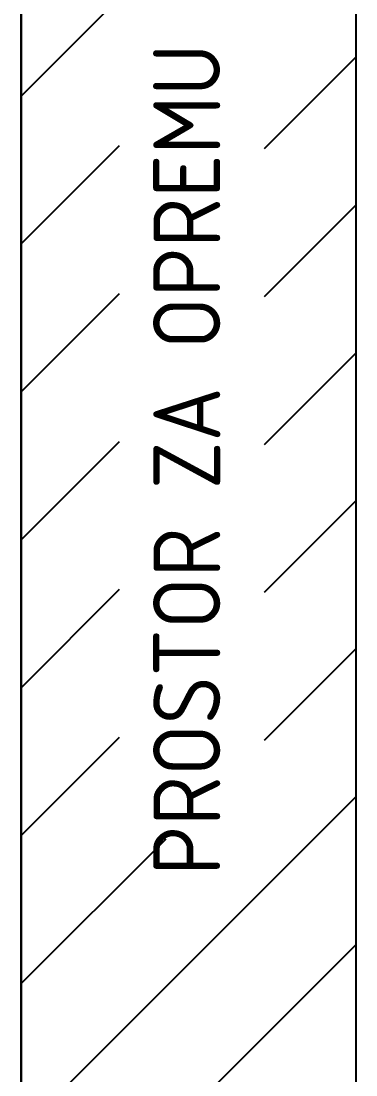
# Model space of a CAD drawing. Header units: millimetres. Extents: x 2936 to 53953, y 1541 to 47526.
# Drawn here: x 46258.2 to 46358.2, y 46088.6 to 46403.4 of the extents above; entities that cross this region are included whole.
import ezdxf

# ---------------------------------------------------------------- set-up
doc = ezdxf.new("R2010")
doc.units = ezdxf.units.MM
doc.layers.add('000-PI-ORMAR', color=2, linetype='Continuous')
doc.layers.add('002-PI-Kabelska kanalica', color=150, linetype='Continuous')
doc.styles.add('PI0', font='isocpeur.ttf', dxfattribs={"width": 0.9})

# ---------------------------------------------------------------- blocks, each defined once
blk = doc.blocks.new('*U936')
at = {"layer": '002-PI-Kabelska kanalica'}
blk.add_line((-20, -100), (-20, 1796), dxfattribs=at)

msp = doc.modelspace()

# ---------------------------------------------------------------- hatches: boundary and pattern name
at = {"layer": '000-PI-ORMAR', "linetype": 'ByBlock', "lineweight": -2, "ltscale": 0.01, "transparency": 33554620}
h = msp.add_hatch(dxfattribs=at)
h.set_pattern_fill('ANSI31', color=256, scale=250, angle=180)
h.set_pattern_definition([(225, (21668.07, 45346.402), (22.097087, -22.097087), [])])
h.paths.add_polyline_path([(46258.198, 47377.968), (46358.198, 47377.968), (46358.198, 45481.968), (46258.198, 45481.968)])
h.paths.add_polyline_path([(46287.616, 46761.585), (46330.907, 46761.585), (46330.907, 46159.156), (46287.616, 46159.156)], flags=16)

# ---------------------------------------------------------------- linework, layer by layer
at = {"layer": '000-PI-ORMAR', "linetype": 'ByBlock', "lineweight": -2, "ltscale": 0.01}
msp.add_line((46358.198, 47377.968), (46358.198, 45481.968), dxfattribs=at)
msp.add_lwpolyline([(46358.198, 45481.968), (46258.198, 45481.968), (46258.198, 47377.968), (46358.198, 47377.968)], close=True, dxfattribs=at)

# ---------------------------------------------------------------- block references
at = {"rotation": 180}
msp.add_blockref('*U936', (46238.199, 47277.968), dxfattribs=at)

# ---------------------------------------------------------------- texts
at = {"insert": (46307.694, 46465.14), "char_height": 20, "width": 836.20658, "attachment_point": 5, "rotation": 90, "style": 'PI0'}
msp.add_mtext('PROSTOR ZA OPREMU NA PREDNJOJ MONTAŽNOJ PLOČI', dxfattribs=at)

doc.saveas('drawing.dxf')
